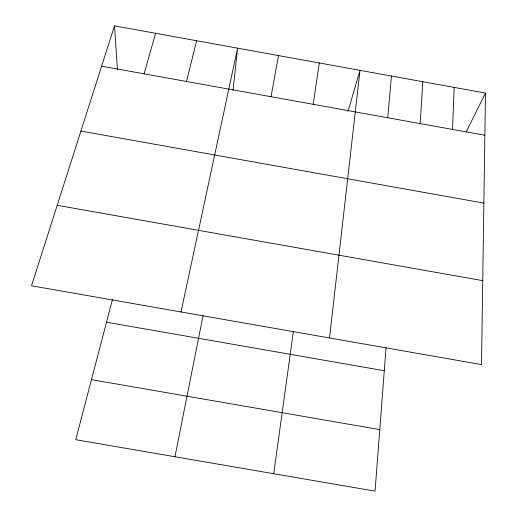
<?xml version="1.0" encoding="UTF-8"?>
<svg xmlns="http://www.w3.org/2000/svg" width="517" height="517" viewBox="0 0 517 517"><rect width="100%" height="100%" fill="white"/><g stroke="black" fill="none" stroke-linecap="round" stroke-linejoin="round"><path stroke-width="0.78" d="M485.476 93.079L481.521 364.595L31.524 285.778L114.49 25.85L485.476 93.079L466.256 131.829M452.537 129.437L454.178 87.405M420.172 123.602L422.841 81.725M386.05 347.657L375.058 491.15L75.728 439.689L112.409 299.724M387.75 117.76L391.453 76.038M233.044 90.488L237.587 48.159L181.015 311.964M329.529 337.976L360.026 70.344L348.051 111.22M273.732 473.727L293.385 331.423M313.205 104.318L319.286 62.964M271.05 96.718L278.476 55.565M174.946 456.744L203.078 315.609M186.488 81.473L196.628 40.733M144.094 73.834L155.598 33.301M91.464 379.646L379.769 429.614M106.515 322.227L384.28 370.734M57.206 205.314L482.749 280.647M80.904 131.072L483.873 203.11M101.616 66.176L484.862 135.26M114.49 25.85L117.449 69.737"/></g></svg>
